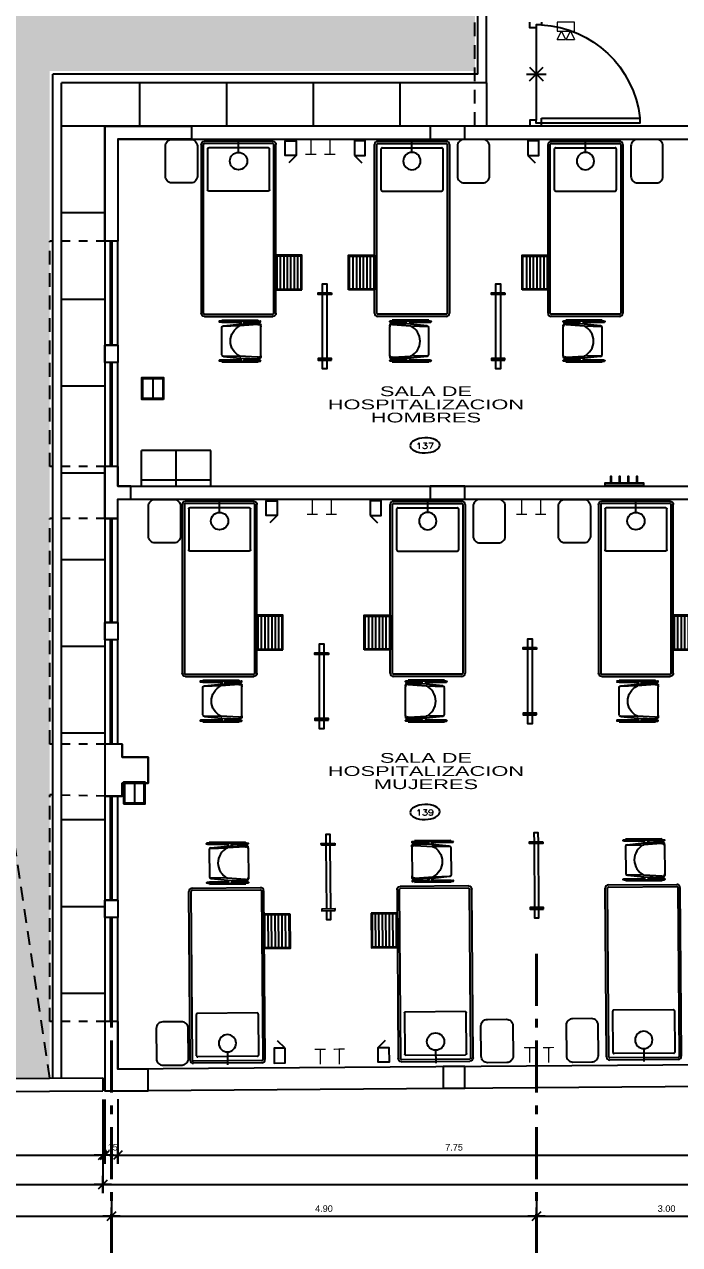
# Model space of a CAD drawing. Header units: millimetres. Extents: x 791 to 2661, y 209 to 602.
# Drawn here: x 1161.95 to 1169.51, y 471.18 to 485.25 of the extents above; entities that cross this region are included whole.
import ezdxf
from ezdxf.enums import TextEntityAlignment as Align

# ---------------------------------------------------------------- set-up
doc = ezdxf.new("R2010")
doc.units = ezdxf.units.MM
doc.header["$LTSCALE"] = 0.1
doc.header["$PDMODE"] = 3
for name, pattern in [('ACAD_ISO10W100', [18, 12, -3, 0, -3]), ('DASHDOT', [1, 0.5, -0.25, 0, -0.25]), ('HIDDEN', [9.525, 6.35, -3.175])]:
    doc.linetypes.add(name, pattern=pattern)
for name, color, linetype in [('01', 1, 'Continuous'), ('01-COTAS EJE', 1, 'Continuous'), ('02', 8, 'Continuous'), ('06', 1, 'Continuous'), ('1TEXTO-05', 5, 'Continuous'), ('CASCO', 11, 'Continuous'), ('COLUMNAS', 1, 'Continuous'), ('Equipamiento', 1, 'Continuous'), ('IE-ALUM', 4, 'Continuous'), ('N-AMB', 2, 'Continuous'), ('Pisos', 253, 'Continuous'), ('PLANTAS', 85, 'Continuous'), ('Proyecciones', 9, 'HIDDEN'), ('Puertas', 1, 'Continuous')]:
    doc.layers.add(name, color=color, linetype=linetype)
doc.layers.add('EJES', color=1, linetype='DASHDOT', lineweight=40)
doc.layers.add('layer2', color=2, linetype='Continuous', lineweight=20)
doc.styles.add('0', font='romans.SHX', dxfattribs={"width": 1.5})
doc.styles.add('ROMANS', font='', dxfattribs={"oblique": 1, "height": 0.075})
doc.styles.get('ROMANS').set_extended_font_data('Arial')
doc.dimstyles.new('COTAS 50', dxfattribs={"dimscale": 2, "dimtxt": 1.5, "dimasz": 0.02, "dimexe": 0.05, "dimexo": 0.05, "dimgap": 0.025, "dimtad": 3, "dimzin": 4, "dimdsep": 46, "dimtxsty": 'ROMANS', "dimblk": 'LLL', "dimcen": 0, "dimdle": 0.18, "dimclrd": 256, "dimclre": 1, "dimclrt": 3, "dimadec": 0, "dimazin": 0, "dimtfac": 1, "dimtix": 1, "dimtofl": 0, "dimtmove": 1, "dimatfit": 3, "dimldrblk": 'OPEN90', "dimfxl": 0.18, "dimtolj": 1, "dimtzin": 0, "dimarcsym": 0})

# ---------------------------------------------------------------- blocks, each defined once
blk = doc.blocks.new('A$C381B24D8')
at = {"layer": 'Puertas'}
blk.add_lwpolyline([(0.07, 0.1), (0.07, 0.95), (0.025, 0.95), (0.025, 0.1)], close=True, dxfattribs=at)
for points in [[(0, 0.1), (0.025, 0.1), (0.025, 0.055), (0.05, 0.055), (0.05, 0), (0, 0)], [(0.9, 0.1), (0.875, 0.1), (0.875, 0.055), (0.85, 0.055), (0.85, 0), (0.9, 0)]]:
    blk.add_lwpolyline(points, dxfattribs=at)
blk.add_arc((-0.029, 0.05), 0.906, 3.1739, 83.7111, dxfattribs=at)
blk = doc.blocks.new('cambio piso')
at = {"layer": 'Pisos', "color": 3}
for p, q in [((968.452, 604.263), (968.293, 604.104)), ((968.293, 604.263), (968.452, 604.104)), ((968.372, 604.296), (968.372, 604.071)), ((968.372, 604.296), (968.372, 604.071))]:
    blk.add_line(p, q, dxfattribs=at)
blk = doc.blocks.new('LLL')
for p, q in [((2.5, 0), (-2.5, 0)), ((0, 2.5), (0, -2.5))]:
    blk.add_line(p, q)
at = {"color": 3}
blk.add_line((-1.25, -1.25), (1.25, 1.25), dxfattribs=at)
at = {"layer": 'Defpoints', "color": 0, "linetype": 'ByBlock'}
blk.add_point((0, 0), dxfattribs=at)
blk.add_point((0, 0), dxfattribs=at)
blk = doc.blocks.new('*D264')
at = {"layer": '01-COTAS EJE', "color": 1, "lineweight": -2, "ltscale": 0.15, "transparency": 16777216}
for p, q in [((1162.856, 472.857), (1162.856, 472.116)), ((1156.239, 472.807), (1156.239, 472.116))]:
    blk.add_line(p, q, dxfattribs=at)
at = {"layer": '01-COTAS EJE', "lineweight": -2, "ltscale": 0.15, "transparency": 16777216}
blk.add_line((1156.279, 472.216), (1162.816, 472.216), dxfattribs=at)
at = {"layer": 'Defpoints', "color": 0, "ltscale": 0.15, "transparency": 16777216}
for p in [(1156.239, 472.907), (1162.856, 472.957), (1162.856, 472.216)]:
    blk.add_point(p, dxfattribs=at)
at = {"layer": '01-COTAS EJE', "lineweight": -2, "ltscale": 0.15, "transparency": 16777216, "xscale": 0.04, "yscale": 0.04, "zscale": 0.04, "rotation": 180}
blk.add_blockref('LLL', (1156.239, 472.216), dxfattribs=at)
at = {"layer": '01-COTAS EJE', "lineweight": -2, "ltscale": 0.15, "transparency": 16777216, "xscale": 0.04, "yscale": 0.04, "zscale": 0.04}
blk.add_blockref('LLL', (1162.856, 472.216), dxfattribs=at)
at = {"layer": '01-COTAS EJE', "color": 3, "ltscale": 0.15, "transparency": 16777216, "insert": (1159.547, 472.305), "char_height": 0.075, "attachment_point": 5, "style": 'ROMANS'}
blk.add_mtext('\\A1;6.62', dxfattribs=at)
blk = doc.blocks.new('_OPEN90')
at = {"color": 0, "linetype": 'ByBlock', "ltscale": 0.7}
for p, q in [((0, 0), (-1, 0)), ((-0.5, 0.5), (0, 0)), ((0, 0), (-0.5, -0.5))]:
    blk.add_line(p, q, dxfattribs=at)
blk = doc.blocks.new('*D265')
at = {"layer": '01-COTAS EJE', "color": 1, "lineweight": -2, "ltscale": 0.15, "transparency": 16777216}
for p, q in [((1162.881, 472.858), (1162.881, 472.116)), ((1163.031, 472.859), (1163.031, 472.116))]:
    blk.add_line(p, q, dxfattribs=at)
at = {"layer": '01-COTAS EJE', "lineweight": -2, "ltscale": 0.15, "transparency": 16777216}
for p, q in [((1162.841, 472.216), (1162.801, 472.216)), ((1163.071, 472.216), (1163.111, 472.216))]:
    blk.add_line(p, q, dxfattribs=at)
at = {"layer": 'Defpoints', "color": 0, "ltscale": 0.15, "transparency": 16777216}
for p in [(1162.881, 472.958), (1163.031, 472.959), (1163.031, 472.216)]:
    blk.add_point(p, dxfattribs=at)
at = {"layer": '01-COTAS EJE', "lineweight": -2, "ltscale": 0.15, "transparency": 16777216, "xscale": 0.04, "yscale": 0.04, "zscale": 0.04}
blk.add_blockref('LLL', (1162.881, 472.216), dxfattribs=at)
at = {"layer": '01-COTAS EJE', "lineweight": -2, "ltscale": 0.15, "transparency": 16777216, "xscale": 0.04, "yscale": 0.04, "zscale": 0.04, "rotation": 180}
blk.add_blockref('LLL', (1163.031, 472.216), dxfattribs=at)
at = {"layer": '01-COTAS EJE', "color": 3, "ltscale": 0.15, "transparency": 16777216, "insert": (1162.956, 472.305), "char_height": 0.075, "attachment_point": 5, "style": 'ROMANS'}
blk.add_mtext('\\A1;.15', dxfattribs=at)
blk = doc.blocks.new('*D266')
at = {"layer": '01-COTAS EJE', "color": 1, "lineweight": -2, "ltscale": 0.15, "transparency": 16777216}
for p, q in [((1163.031, 472.859), (1163.031, 472.116)), ((1170.781, 472.918), (1170.781, 472.116))]:
    blk.add_line(p, q, dxfattribs=at)
at = {"layer": '01-COTAS EJE', "lineweight": -2, "ltscale": 0.15, "transparency": 16777216}
blk.add_line((1163.071, 472.216), (1170.741, 472.216), dxfattribs=at)
at = {"layer": 'Defpoints', "color": 0, "ltscale": 0.15, "transparency": 16777216}
for p in [(1170.781, 473.018), (1163.031, 472.959), (1170.781, 472.216)]:
    blk.add_point(p, dxfattribs=at)
at = {"layer": '01-COTAS EJE', "lineweight": -2, "ltscale": 0.15, "transparency": 16777216, "xscale": 0.04, "yscale": 0.04, "zscale": 0.04, "rotation": 180}
blk.add_blockref('LLL', (1163.031, 472.216), dxfattribs=at)
at = {"layer": '01-COTAS EJE', "lineweight": -2, "ltscale": 0.15, "transparency": 16777216, "xscale": 0.04, "yscale": 0.04, "zscale": 0.04}
blk.add_blockref('LLL', (1170.781, 472.216), dxfattribs=at)
at = {"layer": '01-COTAS EJE', "color": 3, "ltscale": 0.15, "transparency": 16777216, "insert": (1166.906, 472.305), "char_height": 0.075, "attachment_point": 5, "style": 'ROMANS'}
blk.add_mtext('\\A1;7.75', dxfattribs=at)
blk = doc.blocks.new('*D277')
at = {"layer": '01-COTAS EJE', "color": 1, "lineweight": -2, "ltscale": 0.15, "transparency": 16777216}
for p, q in [((1162.856, 472.857), (1162.856, 471.777)), ((1156.105, 472.806), (1156.105, 471.777))]:
    blk.add_line(p, q, dxfattribs=at)
at = {"layer": '01-COTAS EJE', "lineweight": -2, "ltscale": 0.15, "transparency": 16777216}
blk.add_line((1156.145, 471.877), (1162.816, 471.877), dxfattribs=at)
at = {"layer": 'Defpoints', "color": 0, "ltscale": 0.15, "transparency": 16777216}
for p in [(1156.105, 472.906), (1162.856, 472.957), (1162.856, 471.877)]:
    blk.add_point(p, dxfattribs=at)
at = {"layer": '01-COTAS EJE', "lineweight": -2, "ltscale": 0.15, "transparency": 16777216, "xscale": 0.04, "yscale": 0.04, "zscale": 0.04, "rotation": 180}
blk.add_blockref('LLL', (1156.105, 471.877), dxfattribs=at)
at = {"layer": '01-COTAS EJE', "lineweight": -2, "ltscale": 0.15, "transparency": 16777216, "xscale": 0.04, "yscale": 0.04, "zscale": 0.04}
blk.add_blockref('LLL', (1162.856, 471.877), dxfattribs=at)
at = {"layer": '01-COTAS EJE', "color": 3, "ltscale": 0.15, "transparency": 16777216, "insert": (1159.48, 471.965), "char_height": 0.075, "attachment_point": 5, "style": 'ROMANS'}
blk.add_mtext('\\A1;6.75', dxfattribs=at)
blk = doc.blocks.new('*D278')
at = {"layer": '01-COTAS EJE', "color": 1, "lineweight": -2, "ltscale": 0.15, "transparency": 16777216}
for p, q in [((1185.931, 473.035), (1185.931, 471.778)), ((1162.856, 472.857), (1162.856, 471.778))]:
    blk.add_line(p, q, dxfattribs=at)
at = {"layer": '01-COTAS EJE', "lineweight": -2, "ltscale": 0.15, "transparency": 16777216}
blk.add_line((1162.896, 471.878), (1185.891, 471.878), dxfattribs=at)
at = {"layer": 'Defpoints', "color": 0, "ltscale": 0.15, "transparency": 16777216}
for p in [(1185.931, 473.135), (1162.856, 472.957), (1185.931, 471.878)]:
    blk.add_point(p, dxfattribs=at)
at = {"layer": '01-COTAS EJE', "lineweight": -2, "ltscale": 0.15, "transparency": 16777216, "xscale": 0.04, "yscale": 0.04, "zscale": 0.04, "rotation": 180}
blk.add_blockref('LLL', (1162.856, 471.878), dxfattribs=at)
at = {"layer": '01-COTAS EJE', "lineweight": -2, "ltscale": 0.15, "transparency": 16777216, "xscale": 0.04, "yscale": 0.04, "zscale": 0.04}
blk.add_blockref('LLL', (1185.931, 471.878), dxfattribs=at)
at = {"layer": '01-COTAS EJE', "color": 3, "ltscale": 0.15, "transparency": 16777216, "insert": (1174.394, 471.966), "char_height": 0.075, "attachment_point": 5, "style": 'ROMANS'}
blk.add_mtext('\\A1;23.08', dxfattribs=at)
blk = doc.blocks.new('*D280')
at = {"layer": '01-COTAS EJE', "color": 1, "lineweight": -2, "ltscale": 0.15, "transparency": 16777216}
for p, q in [((1156.239, 472.807), (1156.239, 471.41)), ((1162.956, 471.778), (1162.956, 471.41))]:
    blk.add_line(p, q, dxfattribs=at)
at = {"layer": '01-COTAS EJE', "lineweight": -2, "ltscale": 0.15, "transparency": 16777216}
blk.add_line((1156.279, 471.51), (1162.916, 471.51), dxfattribs=at)
at = {"layer": 'Defpoints', "color": 0, "ltscale": 0.15, "transparency": 16777216}
for p in [(1156.239, 472.907), (1162.956, 471.878), (1162.956, 471.51)]:
    blk.add_point(p, dxfattribs=at)
at = {"layer": '01-COTAS EJE', "lineweight": -2, "ltscale": 0.15, "transparency": 16777216, "xscale": 0.04, "yscale": 0.04, "zscale": 0.04, "rotation": 180}
blk.add_blockref('LLL', (1156.239, 471.51), dxfattribs=at)
at = {"layer": '01-COTAS EJE', "lineweight": -2, "ltscale": 0.15, "transparency": 16777216, "xscale": 0.04, "yscale": 0.04, "zscale": 0.04}
blk.add_blockref('LLL', (1162.956, 471.51), dxfattribs=at)
at = {"layer": '01-COTAS EJE', "color": 3, "ltscale": 0.15, "transparency": 16777216, "insert": (1159.597, 471.598), "char_height": 0.075, "attachment_point": 5, "style": 'ROMANS'}
blk.add_mtext('\\A1;6.72', dxfattribs=at)
blk = doc.blocks.new('*D229')
at = {"layer": '01-COTAS EJE', "color": 1, "lineweight": -2, "ltscale": 0.15, "transparency": 16777216}
for p, q in [((1162.956, 471.778), (1162.956, 471.41)), ((1167.856, 471.778), (1167.856, 471.41))]:
    blk.add_line(p, q, dxfattribs=at)
at = {"layer": '01-COTAS EJE', "lineweight": -2, "ltscale": 0.15, "transparency": 16777216}
blk.add_line((1162.996, 471.51), (1167.816, 471.51), dxfattribs=at)
at = {"layer": 'Defpoints', "color": 0, "ltscale": 0.15, "transparency": 16777216}
for p in [(1162.956, 471.878), (1167.856, 471.878), (1167.856, 471.51)]:
    blk.add_point(p, dxfattribs=at)
at = {"layer": '01-COTAS EJE', "lineweight": -2, "ltscale": 0.15, "transparency": 16777216, "xscale": 0.04, "yscale": 0.04, "zscale": 0.04, "rotation": 180}
blk.add_blockref('LLL', (1162.956, 471.51), dxfattribs=at)
at = {"layer": '01-COTAS EJE', "lineweight": -2, "ltscale": 0.15, "transparency": 16777216, "xscale": 0.04, "yscale": 0.04, "zscale": 0.04}
blk.add_blockref('LLL', (1167.856, 471.51), dxfattribs=at)
at = {"layer": '01-COTAS EJE', "color": 3, "ltscale": 0.15, "transparency": 16777216, "insert": (1165.406, 471.598), "char_height": 0.075, "attachment_point": 5, "style": 'ROMANS'}
blk.add_mtext('\\A1;4.90', dxfattribs=at)
blk = doc.blocks.new('*D230')
at = {"layer": '01-COTAS EJE', "color": 1, "lineweight": -2, "ltscale": 0.15, "transparency": 16777216}
for p, q in [((1167.856, 471.778), (1167.856, 471.41)), ((1170.856, 471.778), (1170.856, 471.41))]:
    blk.add_line(p, q, dxfattribs=at)
at = {"layer": '01-COTAS EJE', "lineweight": -2, "ltscale": 0.15, "transparency": 16777216}
blk.add_line((1167.896, 471.51), (1170.816, 471.51), dxfattribs=at)
at = {"layer": 'Defpoints', "color": 0, "ltscale": 0.15, "transparency": 16777216}
for p in [(1167.856, 471.878), (1170.856, 471.878), (1170.856, 471.51)]:
    blk.add_point(p, dxfattribs=at)
at = {"layer": '01-COTAS EJE', "lineweight": -2, "ltscale": 0.15, "transparency": 16777216, "xscale": 0.04, "yscale": 0.04, "zscale": 0.04, "rotation": 180}
blk.add_blockref('LLL', (1167.856, 471.51), dxfattribs=at)
at = {"layer": '01-COTAS EJE', "lineweight": -2, "ltscale": 0.15, "transparency": 16777216, "xscale": 0.04, "yscale": 0.04, "zscale": 0.04}
blk.add_blockref('LLL', (1170.856, 471.51), dxfattribs=at)
at = {"layer": '01-COTAS EJE', "color": 3, "ltscale": 0.15, "transparency": 16777216, "insert": (1169.356, 471.598), "char_height": 0.075, "attachment_point": 5, "style": 'ROMANS'}
blk.add_mtext('\\A1;3.00', dxfattribs=at)
blk = doc.blocks.new('CC-6')
at = {"layer": 'Equipamiento', "linetype": 'Continuous'}
for p, q in [((-1.939, 0.116), (-1.939, 0.904)), ((-1.914, 0.116), (-1.914, 0.904)), ((-1.902, 0.941), (0.043, 0.941)), ((-1.902, 0.916), (0.043, 0.916)), ((-1.864, 0.166), (-1.864, 0.854)), ((-1.852, 0.866), (-1.377, 0.866)), ((-1.364, 0.166), (-1.364, 0.854)), ((0.056, 0.904), (0.056, 0.116)), ((0.081, 0.904), (0.081, 0.116)), ((-1.377, 0.154), (-1.852, 0.154)), ((0.043, 0.104), (-1.902, 0.104)), ((0.043, 0.079), (-1.902, 0.079))]:
    blk.add_line(p, q, dxfattribs=at)
for points in [[(-1.902, 0.941, 0.414214), (-1.939, 0.904)], [(-1.902, 0.916, 0.414214), (-1.914, 0.904)], [(-1.852, 0.866, 0.414214), (-1.864, 0.854)], [(-1.364, 0.854, 0.414214), (-1.377, 0.866)], [(0.081, 0.904, 0.414214), (0.043, 0.941)], [(0.056, 0.904, 0.414214), (0.043, 0.916)], [(-1.864, 0.166, 0.414214), (-1.852, 0.154)], [(-1.377, 0.154, 0.414214), (-1.364, 0.166)], [(-1.939, 0.116, 0.414214), (-1.902, 0.079)], [(-1.914, 0.116, 0.414214), (-1.902, 0.104)], [(0.043, 0.104, 0.414214), (0.056, 0.116)], [(0.043, 0.079, 0.414214), (0.081, 0.116)]]:
    blk.add_lwpolyline(points, format="xyb", dxfattribs=at)
blk = doc.blocks.new('MA-47')
for p, q in [((-0.1, 0.01), (-0.1, 0.39)), ((-0.06, 0.01), (-0.06, 0.39)), ((-0.02, 0.01), (-0.02, 0.39)), ((0.02, 0.01), (0.02, 0.39)), ((0.06, 0.01), (0.06, 0.39)), ((0.1, 0.01), (0.1, 0.39))]:
    blk.add_line(p, q)
for points in [[(0.15, 0.4), (0.15, 0), (-0.15, 0), (-0.15, 0.4)], [(0.14, 0.39), (0.14, 0.01), (-0.14, 0.01), (-0.14, 0.39)]]:
    blk.add_lwpolyline(points, close=True)
blk = doc.blocks.new('A$C43255245')
at = {"layer": 'Equipamiento', "rotation": 90}
blk.add_blockref('MA-47', (0.4, 0.15), dxfattribs=at)
blk = doc.blocks.new('MC-17')
for p, q in [((-0.24, 0.49), (-0.23, 0.49)), ((-0.24, 0.49), (-0.23, 0.49)), ((-0.24, 0.49), (-0.23, 0.49)), ((-0.24, 0.49), (-0.23, 0.49)), ((-0.24, 0.49), (-0.23, 0.49)), ((-0.24, 0.07), (-0.24, 0.49)), ((-0.24, 0.49), (-0.24, 0.07)), ((-0.23, 0.508), (-0.23, 0.515)), ((-0.23, 0.508), (-0.23, 0.509)), ((-0.23, 0.49), (-0.23, 0.509)), ((-0.23, 0.347), (-0.23, 0.508)), ((-0.23, 0.49), (-0.23, 0.46)), ((-0.22, 0.508), (-0.22, 0.515)), ((-0.22, 0.508), (-0.22, 0.509)), ((-0.22, 0.347), (-0.22, 0.509)), ((-0.22, 0.509), (-0.22, 0.347)), ((-0.195, 0.29), (-0.203, 0.498)), ((-0.186, 0.49), (-0.186, 0.5)), ((-0.186, 0.49), (-0.186, 0.48)), ((-0.186, 0.48), (-0.175, 0.28)), ((-0.175, 0.52), (-0.183, 0.52)), ((-0.175, 0.52), (-0.157, 0.52)), ((-0.166, 0.52), (0.17, 0.52)), ((-0.157, 0.52), (-0.157, 0.519)), ((0.175, 0.52), (0.164, 0.52)), ((0.175, 0.52), (0.183, 0.52)), ((0.19, 0.487), (0.175, 0.28)), ((0.19, 0.487), (0.19, 0.5)), ((0.195, 0.28), (0.203, 0.498)), ((0.22, 0.508), (0.22, 0.515)), ((0.22, 0.347), (0.22, 0.508)), ((0.23, 0.508), (0.23, 0.515)), ((0.23, 0.347), (0.23, 0.508)), ((0.23, 0.49), (0.24, 0.49)), ((0.24, 0.07), (0.24, 0.49)), ((-0.23, 0.27), (-0.23, 0.347)), ((-0.22, 0.327), (-0.22, 0.327)), ((-0.197, 0.337), (-0.21, 0.337)), ((-0.197, 0.327), (-0.21, 0.327)), ((-0.195, 0.29), (-0.21, 0.29)), ((-0.195, 0.29), (-0.195, 0.28)), ((0.21, 0.29), (0.195, 0.29)), ((0.197, 0.337), (0.21, 0.337)), ((0.197, 0.327), (0.21, 0.327)), ((0.23, 0.267), (0.23, 0.364)), ((0.23, 0.29), (0.23, 0.327)), ((0.23, 0.29), (0.23, 0.267)), ((0.23, 0.28), (0.23, 0.29)), ((-0.23, 0.27), (-0.23, 0.052)), ((-0.22, 0.27), (-0.22, 0.052)), ((-0.22, 0.052), (-0.22, 0.27)), ((-0.21, 0.28), (-0.195, 0.28)), ((-0.21, 0.28), (-0.195, 0.28)), ((-0.176, 0.089), (-0.195, 0.28)), ((-0.175, 0.28), (-0.175, 0.28)), ((-0.17, 0.076), (-0.175, 0.28)), ((0.175, 0.28), (0.17, 0.076)), ((0.176, 0.089), (0.195, 0.28)), ((0.21, 0.28), (0.195, 0.28)), ((0.195, 0.28), (0.21, 0.28)), ((0.22, 0.27), (0.22, 0.253)), ((0.22, 0.07), (0.22, 0.27)), ((0.22, 0.253), (0.22, 0.07)), ((0.23, 0.28), (0.23, 0.259)), ((0.23, 0.053), (0.23, 0.27)), ((0.23, 0.259), (0.23, 0.045)), ((-0.24, 0.07), (-0.23, 0.07)), ((-0.24, 0.07), (-0.23, 0.07)), ((-0.24, 0.07), (-0.23, 0.07)), ((-0.24, 0.07), (-0.23, 0.07)), ((-0.24, 0.07), (-0.23, 0.07)), ((-0.23, 0.07), (-0.23, 0.1)), ((-0.23, 0.07), (-0.23, 0.052)), ((-0.23, 0.053), (-0.23, 0.045)), ((-0.23, 0.053), (-0.23, 0.052)), ((-0.22, 0.052), (-0.22, 0.055)), ((-0.22, 0.052), (-0.22, 0.049)), ((-0.22, 0.049), (-0.22, 0.045)), ((-0.176, 0.089), (-0.176, 0.089)), ((-0.156, 0.07), (0.156, 0.07)), ((0.22, 0.07), (0.22, 0.053)), ((0.22, 0.053), (0.22, 0.045)), ((0.23, 0.07), (0.24, 0.07)), ((0.23, 0.053), (0.23, 0.045))]:
    blk.add_line(p, q)
for centre in [(-0.225, 0.515), (0.225, 0.515), (-0.225, 0.045), (0.225, 0.045)]:
    blk.add_circle(centre, 0.005)
for centre, radius, start, end in [((-0.183, 0.5), 0.02, 90, 184.7637), ((-0.166, 0.5), 0.02, 90, 180), ((0.17, 0.5), 0.02, 0, 90), ((0.183, 0.5), 0.02, 355.2364, 90), ((-0.21, 0.347), 0.02, 180, 270), ((-0.21, 0.27), 0.02, 90, 180), ((-0.21, 0.347), 0.01, 180, 270), ((0.21, 0.347), 0.01, 270, 0), ((0.21, 0.347), 0.02, 270, 0), ((0.21, 0.27), 0.02, 0, 90), ((-0.21, 0.27), 0.01, 90, 180), ((-0.21, 0.27), 0.01, 90, 180), ((0, 0.364), 0.194, 205.6954, 334.3046), ((0.21, 0.27), 0.01, 0, 90), ((-0.156, 0.09), 0.02, 182.7263, 270), ((0.156, 0.09), 0.02, 270, 357.2737)]:
    blk.add_arc(centre, radius, start, end)
blk = doc.blocks.new('A$C5CBD65DE')
at = {"layer": 'Equipamiento', "rotation": 270}
blk.add_blockref('MC-17', (-0.04, 0.24), dxfattribs=at)
blk = doc.blocks.new('A$C5FCF7BE9')
at = {"layer": 'Equipamiento'}
for points in [[(0.102, 0.154), (0.122, 0.154), (0.122, 0), (0.102, 0)], [(0.878, 0.154), (0.859, 0.154), (0.859, 0), (0.878, 0)]]:
    blk.add_lwpolyline(points, close=True, dxfattribs=at)
for points in [[(0.102, 0.102), (0, 0.102), (0, 0.052), (0.102, 0.052)], [(0.859, 0.102), (0.122, 0.102)], [(0.122, 0.052), (0.859, 0.052)], [(0.878, 0.052), (0.98, 0.052), (0.98, 0.102), (0.878, 0.102)]]:
    blk.add_lwpolyline(points, dxfattribs=at)
blk = doc.blocks.new('BRAQUETE')
blk.add_line((0.15, 0), (0, 0))
blk.add_circle((0.25, 0), 0.1)
blk = doc.blocks.new('TIMBRE-1')
blk.add_line((0, -0.085), (0.085, -0.17))
blk.add_lwpolyline([(0, -0.085), (0.125, -0.085), (0.125, 0.085), (0, 0.085)], close=True)
blk = doc.blocks.new('A$C28521B53')
at = {"layer": 'Equipamiento', "rotation": 180}
blk.add_blockref('TIMBRE-1', (0.125, 0.085), dxfattribs=at)
blk = doc.blocks.new('MP-1')
at = {"layer": 'Equipamiento'}
blk.add_line((0.115, 0), (0.115, -0.23), dxfattribs=at)
for points in [[(-0.01, -0.24), (0.24, -0.24), (0.24, 0.01), (-0.01, 0.01)], [(0, -0.23), (0.23, -0.23), (0.23, 0), (0, 0)]]:
    blk.add_lwpolyline(points, close=True, dxfattribs=at)
blk = doc.blocks.new('MC-34')
for p, q in [((-0.025, 0.05), (-0.1, 0.05)), ((-0.025, -0.05), (-0.1, -0.05)), ((-0.025, -0.15), (-0.1, -0.15))]:
    blk.add_line(p, q)
for points in [[(-0.025, 0.15), (-0.1, 0.15), (-0.1, 0.14), (-0.025, 0.14)], [(-0.025, 0.05), (-0.1, 0.05), (-0.1, 0.04), (-0.025, 0.04)], [(-0.025, -0.05), (-0.1, -0.05), (-0.1, -0.06), (-0.025, -0.06)], [(-0.025, -0.15), (-0.1, -0.15), (-0.1, -0.16), (-0.025, -0.16)]]:
    blk.add_lwpolyline(points)
blk.add_lwpolyline([(0, -0.225), (0, 0.225), (-0.025, 0.225), (-0.025, -0.225)], close=True)
blk = doc.blocks.new('A$C34EA66F1')
at = {"layer": 'Equipamiento', "rotation": 180}
blk.add_blockref('MC-34', (0, 0.225), dxfattribs=at)
blk = doc.blocks.new('LUZ EMERG DUO')
at = {"layer": 'layer2'}
for p, q in [((-0.1, 0.2), (-0.004, 0.2)), ((-0.1, 0.2), (-0.052, 0.104)), ((-0.052, 0.104), (-0.004, 0.2)), ((0.004, 0.2), (0.1, 0.2)), ((0.004, 0.2), (0.052, 0.104)), ((0.052, 0.104), (0.1, 0.2)), ((-0.1, 0.104), (0.1, 0.104)), ((-0.1, 0), (-0.1, 0.104)), ((0.1, 0), (-0.1, 0)), ((0.1, 0.104), (0.1, 0))]:
    blk.add_line(p, q, dxfattribs=at)

msp = doc.modelspace()

# ---------------------------------------------------------------- hatches: boundary and pattern name
at = {"layer": 'PLANTAS'}
h = msp.add_hatch(dxfattribs=at)
h.set_pattern_fill('AR-SAND', color=256, scale=0.005, angle=90, style=0)
h.set_pattern_definition([(127.5, (1405.35437, 527.95679), (-0.24470662, -0.00800016), [0, -0.19304, 0, -0.2159, 0, -0.206375]), (97.5, (1405.35437, 527.9568), (-0.35841255, 0.22476164), [0, -0.10414, 0, -0.17399, 0, -0.066675]), (57.5, (1405.35437, 527.80058), (-0.0007186, 0.39549619), [0, -0.0635, 0, -0.2286, 0, -0.29845]), (47.5, (1405.35437, 527.80058), (-0.11146466, 0.38177823), [0, -0.03175, 0, -0.14986, 0, -0.17145])])
h.paths.add_polyline_path([(1165.6464, 493.4941), (1159.1977, 493.4941), (1160.8007, 482.7721)])
h.paths.add_polyline_path([(1161.5351, 485.9583, -1), (1161.4036, 485.9583, -1)], flags=16)
h.paths.add_polyline_path([(1161.4694, 485.9912, -0.4142136), (1161.5022, 485.9583), (1161.4694, 485.9583), (1161.4694, 485.9254, -0.4142136), (1161.4365, 485.9583), (1161.4694, 485.9583)], flags=0)
h.paths.add_polyline_path([(1167.1464, 488.2441), (1165.6464, 488.2441), (1165.6464, 493.4941), (1160.8007, 482.7721), (1162.2464, 473.1027), (1162.2464, 484.7141), (1167.1464, 484.7141)])
h.paths.add_polyline_path([(1159.1977, 493.4941), (1156.4106, 473.0579), (1160.8007, 482.7721)])
h.paths.add_polyline_path([(1160.8007, 482.7721), (1156.4106, 473.0579), (1162.2464, 473.1027)])
h.paths.add_polyline_path([(1161.494, 493.6335), (1162.954, 493.6335), (1162.954, 493.5414), (1161.494, 493.5414)], flags=9)
h.paths.add_polyline_path([(1161.5172, 485.9836), (1162.1199, 485.9836), (1162.1199, 486.0766), (1161.5172, 486.0766)], flags=24)
h.paths.add_polyline_path([(1161.3626, 486.0948), (1162.3279, 486.0948), (1162.3279, 486.2664), (1161.3626, 486.2664)], flags=24)
h.paths.add_polyline_path([(1163.957, 484.9983), (1165.4171, 484.9983), (1165.4171, 484.9062), (1163.957, 484.9062)], flags=24)
h.paths.add_polyline_path([(1166.8792, 486.0421), (1166.8792, 487.5021), (1166.9713, 487.5021), (1166.9713, 486.0421)], flags=24)
h.paths.add_polyline_path([(1161.9669, 477.8314), (1161.9669, 479.2914), (1162.059, 479.2914), (1162.059, 477.8314)], flags=24)

# ---------------------------------------------------------------- linework, layer by layer
at = {"layer": '01'}
for p, q in [((1167.1814, 484.6791), (1167.1814, 488.2791)), ((1167.1814, 484.6791), (1162.2814, 484.6791)), ((1162.2814, 473.103), (1162.2814, 484.6791)), ((1162.9464, 481.5541), (1162.9464, 482.7541)), ((1162.9664, 481.5541), (1162.9664, 482.7541)), ((1162.9464, 480.1541), (1162.9464, 481.3541)), ((1162.9664, 480.1541), (1162.9664, 481.3541)), ((1162.9464, 478.3541), (1162.9464, 479.5541)), ((1162.9664, 478.3541), (1162.9664, 479.5541)), ((1162.9464, 476.9541), (1162.9464, 478.1541)), ((1162.9664, 476.9541), (1162.9664, 478.1541)), ((1162.9464, 475.1541), (1162.9464, 476.3541)), ((1162.9664, 475.1541), (1162.9664, 476.3541)), ((1162.9464, 473.7541), (1162.9464, 474.9541)), ((1162.9664, 473.7541), (1162.9664, 474.9541))]:
    msp.add_line(p, q, dxfattribs=at)
at = {"layer": '02'}
for p, q in [((1162.8814, 482.7541), (1162.8814, 481.5541)), ((1163.0314, 481.5541), (1163.0314, 482.7541)), ((1162.8814, 481.3541), (1162.8814, 480.1541)), ((1163.0314, 480.1541), (1163.0314, 481.3541)), ((1162.8814, 479.5541), (1162.8814, 478.3541)), ((1163.0314, 478.3541), (1163.0314, 479.5541)), ((1162.8814, 478.1541), (1162.8814, 476.9541)), ((1163.0314, 476.9541), (1163.0314, 478.1541)), ((1162.8814, 476.3541), (1162.8814, 475.1541)), ((1163.0314, 475.1541), (1163.0314, 476.3541)), ((1162.8814, 474.9541), (1162.8814, 473.7541)), ((1163.0314, 473.7541), (1163.0314, 474.9541)), ((1162.8564, 473.1074), (1162.8564, 472.9574))]:
    msp.add_line(p, q, dxfattribs=at)
at = {"layer": '06'}
for p, q in [((1162.8814, 484.0791), (1162.8814, 482.7541)), ((1173.1814, 484.0791), (1162.8814, 484.0791)), ((1163.0314, 483.9291), (1170.2814, 483.9291)), ((1163.0314, 483.9291), (1163.0314, 482.7541)), ((1163.0314, 482.7541), (1162.8814, 482.7541)), ((1162.8814, 481.5541), (1162.8814, 481.3541)), ((1163.0314, 481.5541), (1162.8814, 481.5541)), ((1163.0314, 481.5541), (1163.0314, 481.3541)), ((1163.0314, 481.3541), (1162.8814, 481.3541)), ((1163.0314, 480.1541), (1162.8814, 480.1541)), ((1162.8814, 479.5541), (1162.8814, 480.1541)), ((1163.0314, 480.1541), (1163.0314, 479.9291)), ((1163.0314, 479.9291), (1170.9314, 479.9291)), ((1163.0314, 479.7791), (1170.9314, 479.7791)), ((1163.0314, 479.5541), (1163.0314, 479.7791)), ((1163.0314, 479.5541), (1162.8814, 479.5541)), ((1162.8814, 478.3541), (1162.8814, 478.1541)), ((1163.0314, 478.3541), (1162.8814, 478.3541)), ((1163.0314, 478.3541), (1163.0314, 478.1541)), ((1163.0314, 478.1541), (1162.8814, 478.1541)), ((1162.8814, 476.9541), (1162.8814, 476.3541)), ((1163.0814, 476.9541), (1162.8814, 476.9541)), ((1163.0814, 476.3541), (1162.8814, 476.3541)), ((1162.8814, 475.1541), (1162.8814, 474.9541)), ((1163.0314, 475.1541), (1162.8814, 475.1541)), ((1163.0314, 475.1541), (1163.0314, 474.9541)), ((1163.0314, 474.9541), (1162.8814, 474.9541)), ((1162.8814, 473.7541), (1162.8814, 472.9576)), ((1163.0314, 473.7541), (1162.8814, 473.7541)), ((1163.0314, 473.7541), (1163.0314, 473.2088)), ((1163.0314, 473.2088), (1170.7814, 473.2683)), ((1162.8814, 472.9576), (1185.9314, 473.1347)), ((1156.4106, 473.0579), (1162.8564, 473.1074)), ((1156.2385, 472.9066), (1162.8564, 472.9574))]:
    msp.add_line(p, q, dxfattribs=at)
msp.add_lwpolyline([(1163.0814, 476.9541), (1163.0814, 476.8041), (1163.3814, 476.8041), (1163.3814, 476.5041), (1163.0814, 476.5041), (1163.0814, 476.3541)], dxfattribs=at)
at = {"layer": 'COLUMNAS', "ltscale": 0.15}
for points in [[(1162.8814, 482.7541), (1162.8814, 484.0791), (1163.8814, 484.0791), (1163.8814, 483.9291), (1163.0314, 483.9291), (1163.0314, 482.7541)], [(1167.0314, 483.9291), (1167.0314, 484.0791), (1166.6314, 484.0791), (1166.6314, 483.9291)], [(1162.8814, 481.5541), (1163.0314, 481.5541), (1163.0314, 481.3541), (1162.8814, 481.3541)], [(1167.0314, 479.7791), (1167.0314, 479.9291), (1166.6314, 479.9291), (1166.6314, 479.7791)], [(1162.8814, 478.3541), (1163.0314, 478.3541), (1163.0314, 478.1541), (1162.8814, 478.1541)], [(1162.8814, 476.9541), (1162.8814, 476.3541), (1163.0814, 476.3541), (1163.0814, 476.5041), (1163.3814, 476.5041), (1163.3814, 476.8041), (1163.0814, 476.8041), (1163.0814, 476.9541)], [(1162.8814, 475.1541), (1163.0314, 475.1541), (1163.0314, 474.9541), (1162.8814, 474.9541)], [(1166.7814, 472.9876), (1167.0314, 472.9876), (1167.0314, 473.2376), (1166.7814, 473.2376)]]:
    msp.add_lwpolyline(points, close=True, dxfattribs=at)
for points in [[(1162.8814, 480.1541), (1162.8814, 479.5541), (1163.0314, 479.5541), (1163.0314, 479.7791), (1163.1814, 479.7791), (1163.1814, 479.9291), (1163.0314, 479.9291), (1163.0314, 480.1541), (1162.8814, 480.1541)], [(1162.8814, 473.7541), (1162.8814, 472.9576), (1163.3814, 472.9576), (1163.3814, 473.2076), (1163.0314, 473.2076), (1163.0314, 473.7541), (1162.8814, 473.7541)]]:
    msp.add_lwpolyline(points, dxfattribs=at)
at = {"layer": 'EJES', "linetype": 'ACAD_ISO10W100', "ltscale": 0.5}
for p, q in [((1162.9564, 474.5361), (1162.9564, 470.5371)), ((1167.8564, 474.5361), (1167.8564, 470.5371))]:
    msp.add_line(p, q, dxfattribs=at)
at = {"layer": 'Equipamiento'}
for p, q in [((1163.3043, 479.9291), (1163.3043, 480.3393)), ((1164.1043, 480.3393), (1163.3043, 480.3393)), ((1163.7043, 479.9393), (1163.7043, 480.3393)), ((1164.1043, 479.9393), (1164.1043, 480.3393)), ((1163.3043, 479.9993), (1164.1043, 479.9993))]:
    msp.add_line(p, q, dxfattribs=at)
for points in [[(1163.6538, 483.9247), (1163.8725, 483.9247, -0.4142136), (1163.9475, 483.8497), (1163.9475, 483.4997, -0.4142136), (1163.8725, 483.4247), (1163.6538, 483.4247, -0.4142136), (1163.5788, 483.4997), (1163.5788, 483.8497, -0.4142136)], [(1167.2398, 483.9247), (1167.0211, 483.9247, 0.4142136), (1166.9461, 483.8497), (1166.9461, 483.4997, 0.4142136), (1167.0211, 483.4247), (1167.2398, 483.4247, 0.4142136), (1167.3148, 483.4997), (1167.3148, 483.8497, 0.4142136)], [(1169.2398, 483.9247), (1169.0211, 483.9247, 0.4142136), (1168.9461, 483.8497), (1168.9461, 483.4997, 0.4142136), (1169.0211, 483.4247), (1169.2398, 483.4247, 0.4142136), (1169.3148, 483.4997), (1169.3148, 483.8497, 0.4142136)], [(1163.4586, 479.774), (1163.6774, 479.774, -0.4142136), (1163.7524, 479.699), (1163.7524, 479.349, -0.4142136), (1163.6774, 479.274), (1163.4586, 479.274, -0.4142136), (1163.3836, 479.349), (1163.3836, 479.699, -0.4142136)], [(1167.4211, 479.774), (1167.2023, 479.774, 0.4142136), (1167.1273, 479.699), (1167.1273, 479.349, 0.4142136), (1167.2023, 479.274), (1167.4211, 479.274, 0.4142136), (1167.4961, 479.349), (1167.4961, 479.699, 0.4142136)], [(1168.1846, 479.774), (1168.4034, 479.774, -0.4142136), (1168.4784, 479.699), (1168.4784, 479.349, -0.4142136), (1168.4034, 479.274), (1168.1846, 479.274, -0.4142136), (1168.1096, 479.349), (1168.1096, 479.699, -0.4142136)], [(1163.5515, 473.2512), (1163.7703, 473.2529, 0.4142136), (1163.8447, 473.3285), (1163.842, 473.6785, 0.4142136), (1163.7664, 473.7529), (1163.5476, 473.7512, 0.4142136), (1163.4732, 473.6756), (1163.4759, 473.3257, 0.4142136)], [(1167.5139, 473.2818), (1167.2951, 473.2801, -0.4142136), (1167.2195, 473.3546), (1167.2168, 473.7045, -0.4142136), (1167.2913, 473.7801), (1167.51, 473.7818, -0.4142136), (1167.5856, 473.7074), (1167.5883, 473.3574, -0.4142136)], [(1168.2774, 473.2877), (1168.4962, 473.2894, 0.4142136), (1168.5706, 473.365), (1168.5679, 473.715, 0.4142136), (1168.4923, 473.7894), (1168.2736, 473.7877, 0.4142136), (1168.1992, 473.7121), (1168.2019, 473.3621, 0.4142136)]]:
    msp.add_lwpolyline(points, format="xyb", close=True, dxfattribs=at)
at = {"layer": 'Equipamiento', "const_width": 0.015}
for points in [[(1165.2564, 483.9291), (1165.2564, 483.7541)], [(1165.4749, 483.9298), (1165.4749, 483.7548)], [(1165.1939, 483.7541), (1165.3189, 483.7541)], [(1165.4124, 483.7548), (1165.5374, 483.7548)], [(1165.2724, 479.7785), (1165.2724, 479.6035)], [(1165.4909, 479.7791), (1165.4909, 479.6041)], [(1167.6859, 479.7785), (1167.6859, 479.6035)], [(1167.9044, 479.7791), (1167.9044, 479.6041)], [(1165.2099, 479.6035), (1165.3349, 479.6035)], [(1165.4284, 479.6041), (1165.5534, 479.6041)], [(1167.6234, 479.6035), (1167.7484, 479.6035)], [(1167.8419, 479.6041), (1167.9669, 479.6041)], [(1165.3014, 473.4353), (1165.4264, 473.4362)], [(1165.3653, 473.2608), (1165.3639, 473.4358)], [(1165.5199, 473.4363), (1165.6449, 473.4373)], [(1165.5838, 473.2618), (1165.5824, 473.4368)], [(1167.7148, 473.4539), (1167.8398, 473.4549)], [(1167.7787, 473.2794), (1167.7773, 473.4544)], [(1167.9333, 473.455), (1168.0583, 473.4559)], [(1167.9972, 473.2804), (1167.9958, 473.4554)]]:
    msp.add_lwpolyline(points, dxfattribs=at)
at = {"layer": 'N-AMB', "ltscale": 0.5, "extrusion": (0, 0, -1)}
for centre in [(1166.5717, 480.3979), (1166.5717, 476.1704)]:
    msp.add_ellipse(centre, major_axis=(-0.1707, -0.0044), ratio=0.5069872, dxfattribs=at)
at = {"layer": 'Pisos'}
for p, q in [((1167.2814, 484.5791), (1167.2814, 488.3791)), ((1167.8547, 485.2125), (1167.8547, 484.1458)), ((1167.2814, 484.5791), (1162.3814, 484.5791)), ((1162.3814, 473.1038), (1162.3814, 484.5791)), ((1163.2814, 484.5791), (1163.2814, 484.0791)), ((1164.2814, 484.5791), (1164.2814, 484.0791)), ((1165.2814, 484.5791), (1165.2814, 484.0791)), ((1166.2814, 484.5791), (1166.2814, 484.0791)), ((1167.2814, 484.5791), (1167.2814, 484.0791)), ((1162.8814, 484.0791), (1162.3814, 484.0791)), ((1162.8814, 483.0791), (1162.3814, 483.0791)), ((1162.8814, 482.0791), (1162.3814, 482.0791)), ((1162.8814, 481.0791), (1162.3814, 481.0791)), ((1162.8814, 480.0791), (1162.3814, 480.0791)), ((1162.8814, 479.0791), (1162.3814, 479.0791)), ((1162.8814, 478.0791), (1162.3814, 478.0791)), ((1162.8814, 477.0791), (1162.3814, 477.0791)), ((1162.8814, 476.0791), (1162.3814, 476.0791)), ((1162.8814, 475.0791), (1162.3814, 475.0791)), ((1162.8814, 474.0791), (1162.3814, 474.0791))]:
    msp.add_line(p, q, dxfattribs=at)
at = {"layer": 'Proyecciones', "ltscale": 0.25}
for p, q in [((1162.2464, 473.1027), (1159.1977, 493.4941)), ((1167.1464, 484.0791), (1167.1464, 488.2791)), ((1162.2464, 480.1541), (1162.2464, 482.7541)), ((1162.2814, 480.5291), (1162.2814, 480.5291)), ((1162.2464, 476.9541), (1162.2464, 479.5541)), ((1162.2464, 473.7541), (1162.2464, 476.3684))]:
    msp.add_line(p, q, dxfattribs=at)
at = {"layer": 'Proyecciones', "ltscale": 0.15}
for p, q in [((1162.8814, 482.7541), (1162.2464, 482.7541)), ((1162.8814, 480.1541), (1162.2464, 480.1541)), ((1162.8814, 479.5541), (1162.2464, 479.5541)), ((1162.8814, 476.9541), (1162.2464, 476.9541)), ((1162.8814, 476.3541), (1162.2464, 476.3684)), ((1162.8814, 473.7541), (1162.2464, 473.7541))]:
    msp.add_line(p, q, dxfattribs=at)

# ---------------------------------------------------------------- block references
at = {"layer": 'CASCO', "xscale": -1}
for p, rotation in [((1164.9599, 483.9091), 180), ((1164.7412, 479.7585), 180), ((1166.1573, 473.2869), 0.4422654847261409)]:
    msp.add_blockref('A$C28521B53', p, dxfattribs=dict(at, rotation=rotation))
at = {"layer": 'CASCO'}
for p, rotation in [((1165.8833, 483.9091), 180), ((1167.8833, 483.9091), 180), ((1166.0646, 479.7585), 180), ((1164.834, 473.2767), 0.4422654847261858)]:
    msp.add_blockref('A$C28521B53', p, dxfattribs=dict(at, rotation=rotation))
at = {"layer": 'Equipamiento', "xscale": -1}
for name, p, rotation in [('CC-6', (1164.9318, 481.9659), 90), ('BRAQUETE', (1166.4216, 483.9262), 90), ('BRAQUETE', (1168.4216, 483.9262), 90), ('A$C43255245', (1164.8529, 482.1896), 270), ('A$C5FCF7BE9', (1165.3381, 481.2791), 270), ('A$C5FCF7BE9', (1167.3381, 481.2791), 270), ('A$C5CBD65DE', (1164.1985, 481.8399), 180), ('CC-6', (1164.7131, 477.8153), 90), ('BRAQUETE', (1166.6029, 479.7756), 90), ('CC-6', (1169.5131, 477.8153), 90), ('A$C43255245', (1164.6341, 478.039), 270), ('A$C43255245', (1169.4341, 478.039), 270), ('A$C5FCF7BE9', (1165.3032, 477.1285), 270), ('A$C5FCF7BE9', (1167.7032, 477.1884), 270), ('A$C5CBD65DE', (1163.9798, 477.6893), 180), ('A$C5CBD65DE', (1168.7798, 477.6893), 180), ('A$C5CBD65DE', (1166.9027, 475.3619), 0.4422654847261409), ('CC-6', (1166.1704, 475.2302), 270.4422654847262), ('A$C43255245', (1166.2511, 475.0072), 90.44226548472622), ('BRAQUETE', (1164.2958, 473.2554), 270.4422654847262), ('BRAQUETE', (1169.0956, 473.2925), 270.4422654847262)]:
    msp.add_blockref(name, p, dxfattribs=dict(at, rotation=rotation))
at = {"layer": 'Equipamiento'}
for name, p, rotation in [('BRAQUETE', (1164.4216, 483.9262), 270), ('CC-6', (1165.9114, 481.9659), 270), ('CC-6', (1167.9114, 481.9659), 270), ('A$C43255245', (1165.9904, 482.1896), 89.99999999999999), ('A$C43255245', (1167.9904, 482.1896), 89.99999999999999), ('A$C5CBD65DE', (1166.6447, 481.8399), 180), ('A$C5CBD65DE', (1168.6447, 481.8399), 180), ('A$C34EA66F1', (1169.0952, 479.938), 89.99999999999999), ('BRAQUETE', (1164.2029, 479.7756), 270), ('CC-6', (1166.0927, 477.8153), 270), ('BRAQUETE', (1169.0029, 479.7756), 270), ('A$C43255245', (1166.1716, 478.039), 89.99999999999999), ('A$C5CBD65DE', (1166.826, 477.6893), 180), ('A$C5FCF7BE9', (1167.7756, 475.9294), 270.4422654847262), ('A$C5CBD65DE', (1164.0566, 475.3399), 0.4422654847261858), ('A$C5FCF7BE9', (1165.3756, 475.9109), 270.4422654847262), ('A$C5CBD65DE', (1168.8564, 475.377), 0.4422654847261858), ('CC-6', (1164.7908, 475.2196), 90.4422654847262), ('CC-6', (1169.5907, 475.2566), 90.4422654847262), ('A$C43255245', (1164.7136, 474.9953), 270.4422654847262), ('BRAQUETE', (1166.6957, 473.2739), 90.4422654847262)]:
    msp.add_blockref(name, p, dxfattribs=dict(at, rotation=rotation))
at = {"layer": 'Equipamiento', "xscale": -1}
msp.add_blockref('MP-1', (1163.5479, 481.1687), dxfattribs=at)
at = {"layer": 'Equipamiento'}
msp.add_blockref('MP-1', (1163.1057, 476.5059), dxfattribs=at)
at = {"layer": 'IE-ALUM', "xscale": -1, "rotation": 180}
msp.add_blockref('LUZ EMERG DUO', (1168.1957, 485.2791), dxfattribs=at)
at = {"layer": 'Pisos', "rotation": 89.99999999999999}
msp.add_blockref('cambio piso', (1772.0386, -483.6931), dxfattribs=at)
at = {"layer": 'Puertas', "xscale": -1.333333333333486, "yscale": 1.333333333333485, "zscale": 1.333333333333623, "rotation": 270.0000012587546}
msp.add_blockref('A$C381B24D8', (1167.7814, 484.0791), dxfattribs=at)

# ---------------------------------------------------------------- texts
at = {"layer": '1TEXTO-05', "style": 'ROMANS', "width": 1.6}
for s, p in [('SALA DE', (1166.5825, 480.9657)), ('HOSPITALIZACION', (1166.5825, 480.8143)), ('HOMBRES', (1166.5825, 480.6628)), ('SALA DE', (1166.5825, 476.7382)), ('HOSPITALIZACION', (1166.5825, 476.5867)), ('MUJERES', (1166.5825, 476.4353))]:
    msp.add_text(s, height=0.1125, dxfattribs=at).set_placement(p, align=Align.CENTER)
at = {"layer": 'N-AMB', "color": 3, "ltscale": 0.5, "style": '0', "width": 1.2}
for s, p in [('137', (1166.5711, 480.3926)), ('139', (1166.5711, 476.165))]:
    msp.add_text(s, height=0.06743, dxfattribs=at).set_placement(p, align=Align.MIDDLE)

# ---------------------------------------------------------------- dimensions: what is measured, and where the dimension line sits
at = {"layer": '01-COTAS EJE', "ltscale": 0.15}
for base, p1, p2, picture, middle in [((1185.9313657477, 471.8775824372), (1162.8563657477, 472.9574146145), (1185.9313657477, 473.1346943687), '*D278', (1174.3938657477, 471.9659009911)), ((1170.7814, 472.2165), (1163.0314, 472.9588), (1170.7814, 473.0183), '*D266', (1166.9064, 472.3046)), ((1162.8564, 471.8766), (1156.1045, 472.9055), (1162.8564, 472.9574), '*D277', (1159.4805, 471.9648)), ((1162.8564, 472.2165), (1156.2385, 472.9066), (1162.8564, 472.9574), '*D264', (1159.5474, 472.3048)), ((1162.9564, 471.5098), (1156.2385, 472.9066), (1162.9564, 471.8776), '*D280', (1159.5974, 471.5981)), ((1163.0314, 472.2165), (1162.8814, 472.9576), (1163.0314, 472.9588), '*D265', (1162.9564, 472.3048)), ((1167.8564, 471.5098), (1162.9564, 471.8776), (1167.8564, 471.8776), '*D229', (1165.4064, 471.5981)), ((1170.8564, 471.5098), (1167.8564, 471.8776), (1170.8564, 471.8776), '*D230', (1169.3564, 471.5981))]:
    dim = msp.add_linear_dim(base=base, p1=p1, p2=p2, dimstyle='COTAS 50', dxfattribs=at)
    dim.commit()
    dim.dimension.update_dxf_attribs({"geometry": picture, "text_midpoint": middle})

doc.saveas('drawing.dxf')
